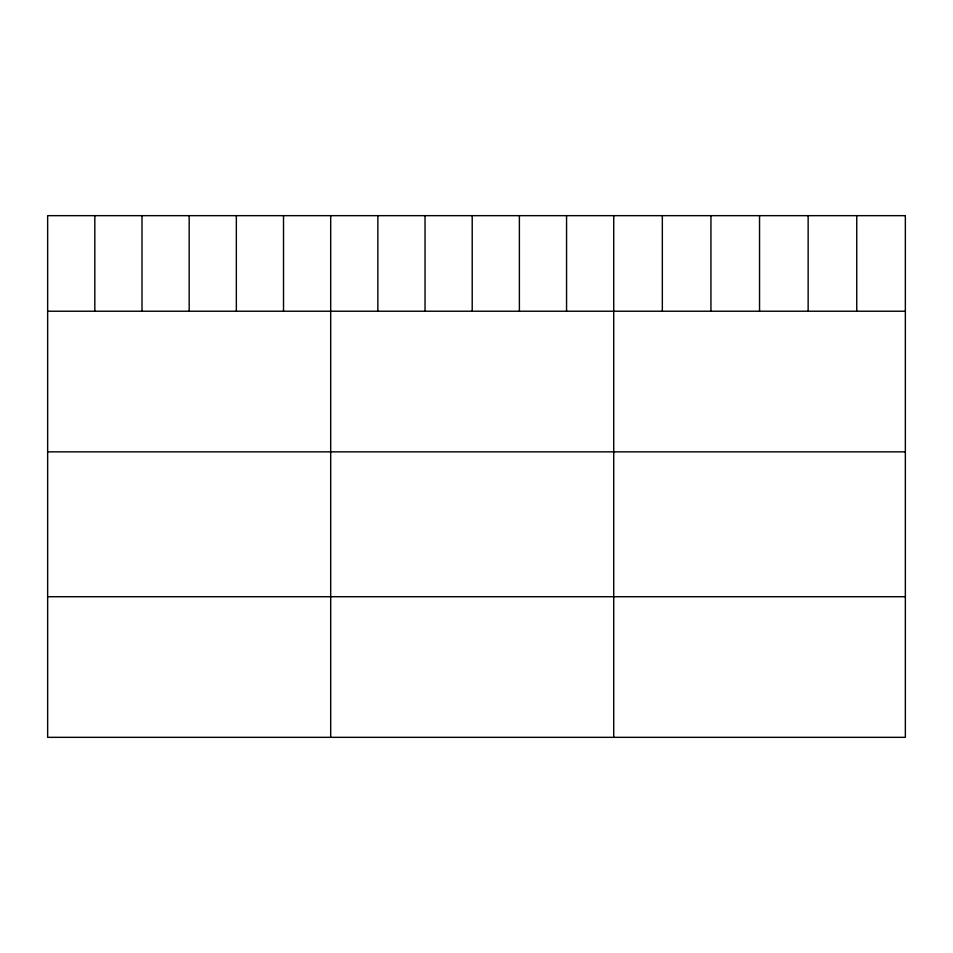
<?xml version="1.0" encoding="UTF-8"?>
<svg xmlns="http://www.w3.org/2000/svg" width="953" height="953" viewBox="0 0 953 953"><rect width="100%" height="100%" fill="white"/><g stroke="black" fill="none" stroke-linecap="round" stroke-linejoin="round"><path stroke-width="1.43" d="M47.65 311.226L905.35 311.226M47.65 451.853L905.35 451.853M47.65 596.721L905.35 596.721M856.747 215.664L856.747 311.226M808.144 215.664L808.144 311.226M759.541 215.664L759.541 311.226M710.938 215.664L710.938 311.226M662.335 215.664L662.335 311.226M613.732 215.664L613.732 737.336M566.558 215.664L566.558 311.226M519.385 215.664L519.385 311.226M472.211 215.664L472.211 311.226M425.038 215.664L425.038 311.226M377.864 215.664L377.864 311.226M330.691 215.664L330.691 737.336M283.517 215.664L283.517 311.226M236.344 215.664L236.344 311.226M189.171 215.664L189.171 311.226M141.997 215.664L141.997 311.226M94.823 215.664L94.823 311.226M905.35 215.664L47.65 215.664L47.65 737.336L905.35 737.336L905.35 215.664"/></g></svg>
